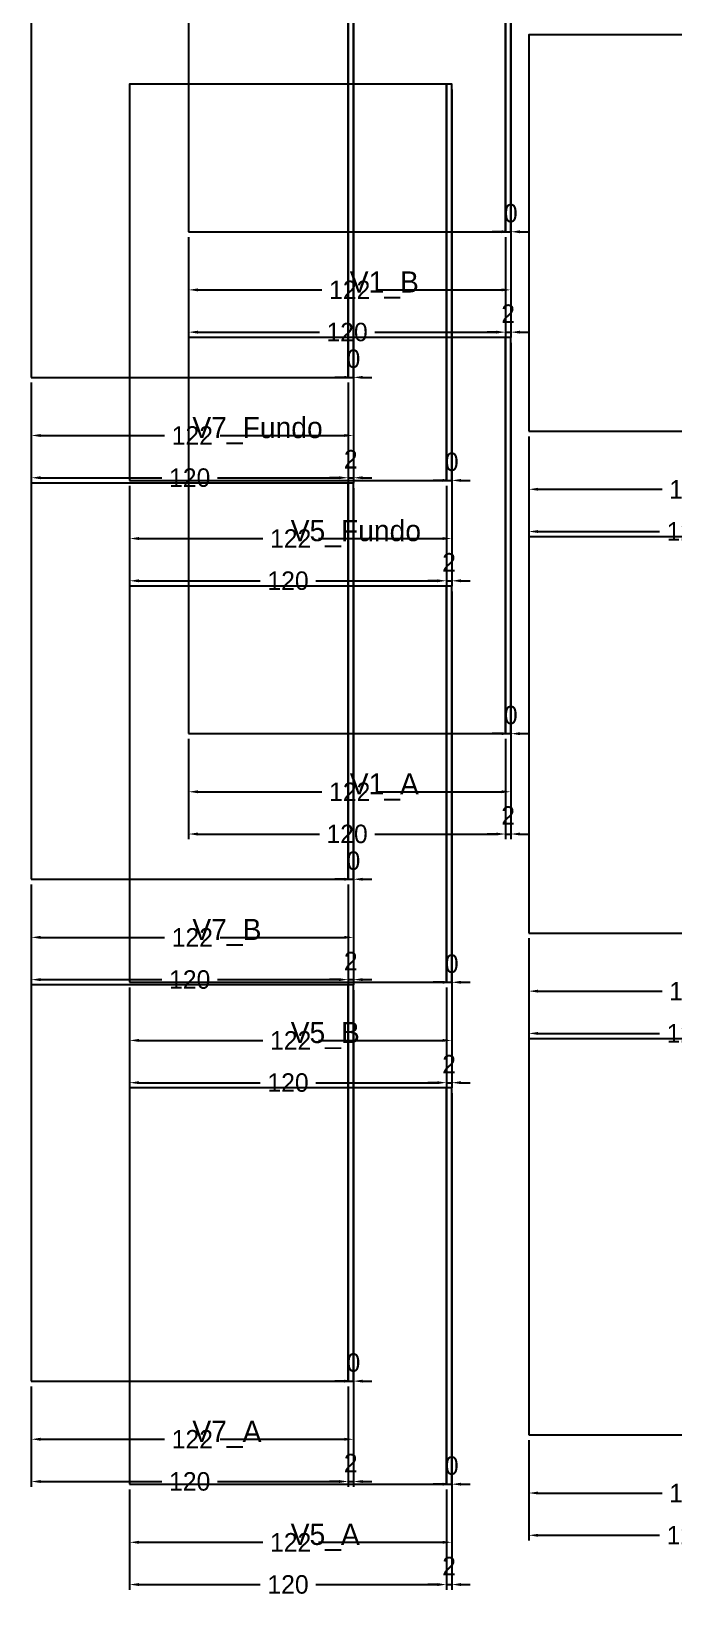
# Model space of a CAD drawing. Header units: metres. Extents: x 180 to 6304, y -11808 to -336.
# Drawn here: x 5581 to 5824, y -1233 to -641 of the extents above; entities that cross this region are included whole.
import ezdxf

# ---------------------------------------------------------------- set-up
doc = ezdxf.new("R2010")
doc.units = ezdxf.units.M
doc.layers.add('COTA', color=3, linetype='Continuous')
doc.dimstyles.new('COTA_VIG', dxfattribs={"dimtxt": 7, "dimasz": 3.5, "dimexe": 2, "dimexo": 2, "dimgap": 1.5, "dimtad": 1, "dimdec": 1, "dimcen": 2.5, "dimclrd": 3, "dimclre": 3, "dimclrt": 3, "dimazin": 3, "dimtfac": 1, "dimtmove": 0, "dimatfit": 3})

# ---------------------------------------------------------------- blocks, each defined once
blk = doc.blocks.new('_CLOSEDFILLED')
at = {"color": 0, "linetype": 'BYBLOCK'}
blk.add_solid([(-1, 0.16), (0, 0), (-1, -0.16)], dxfattribs=at)
blk = doc.blocks.new('*D1')
at = {"color": 3}
for p, q in [((5640.42, -908.75), (5640.42, -930.75)), ((5762.42, -908.75), (5762.42, -930.75)), ((5643.92, -928.75), (5690.92, -928.75)), ((5711.92, -928.75), (5758.92, -928.75))]:
    blk.add_line(p, q, dxfattribs=at)
at = {"layer": 'Defpoints'}
for p in [(5640.42, -906.75), (5762.42, -906.75), (5640.42, -928.75)]:
    blk.add_point(p, dxfattribs=at)
at = {"layer": 'COTA', "color": 3, "xscale": 3.5, "yscale": 3.5, "rotation": 180}
blk.add_blockref('_CLOSEDFILLED', (5640.42, -928.75), dxfattribs=at)
at = {"layer": 'COTA', "color": 3, "xscale": 3.5, "yscale": 3.5}
blk.add_blockref('_CLOSEDFILLED', (5762.42, -928.75), dxfattribs=at)
at = {"layer": 'COTA', "color": 3, "insert": (5701.42, -928.75), "char_height": 7, "attachment_point": 5}
blk.add_mtext('122', dxfattribs=at)
blk = doc.blocks.new('*D2')
at = {"color": 3}
for p, q in [((5640.42, -908.75), (5640.42, -946.75)), ((5760.42, -908.75), (5760.42, -946.75)), ((5643.92, -944.75), (5689.92, -944.75)), ((5710.92, -944.75), (5756.92, -944.75))]:
    blk.add_line(p, q, dxfattribs=at)
at = {"layer": 'Defpoints'}
for p in [(5640.42, -906.75), (5760.42, -906.75), (5640.42, -944.75)]:
    blk.add_point(p, dxfattribs=at)
at = {"layer": 'COTA', "color": 3, "xscale": 3.5, "yscale": 3.5, "rotation": 180}
blk.add_blockref('_CLOSEDFILLED', (5640.42, -944.75), dxfattribs=at)
at = {"layer": 'COTA', "color": 3, "xscale": 3.5, "yscale": 3.5}
blk.add_blockref('_CLOSEDFILLED', (5760.42, -944.75), dxfattribs=at)
at = {"layer": 'COTA', "color": 3, "insert": (5700.42, -944.75), "char_height": 7, "attachment_point": 5}
blk.add_mtext('120', dxfattribs=at)
blk = doc.blocks.new('*D5')
at = {"color": 3}
for p, q in [((5640.42, -718.75), (5640.42, -740.75)), ((5762.42, -718.75), (5762.42, -740.75)), ((5643.92, -738.75), (5690.92, -738.75)), ((5711.92, -738.75), (5758.92, -738.75))]:
    blk.add_line(p, q, dxfattribs=at)
at = {"layer": 'Defpoints'}
for p in [(5640.42, -716.75), (5762.42, -716.75), (5640.42, -738.75)]:
    blk.add_point(p, dxfattribs=at)
at = {"layer": 'COTA', "color": 3, "xscale": 3.5, "yscale": 3.5, "rotation": 180}
blk.add_blockref('_CLOSEDFILLED', (5640.42, -738.75), dxfattribs=at)
at = {"layer": 'COTA', "color": 3, "xscale": 3.5, "yscale": 3.5}
blk.add_blockref('_CLOSEDFILLED', (5762.42, -738.75), dxfattribs=at)
at = {"layer": 'COTA', "color": 3, "insert": (5701.42, -738.75), "char_height": 7, "attachment_point": 5}
blk.add_mtext('122', dxfattribs=at)
blk = doc.blocks.new('*D6')
at = {"color": 3}
for p, q in [((5640.42, -718.75), (5640.42, -756.75)), ((5760.42, -718.75), (5760.42, -756.75)), ((5643.92, -754.75), (5689.92, -754.75)), ((5710.92, -754.75), (5756.92, -754.75))]:
    blk.add_line(p, q, dxfattribs=at)
at = {"layer": 'Defpoints'}
for p in [(5640.42, -716.75), (5760.42, -716.75), (5640.42, -754.75)]:
    blk.add_point(p, dxfattribs=at)
at = {"layer": 'COTA', "color": 3, "xscale": 3.5, "yscale": 3.5, "rotation": 180}
blk.add_blockref('_CLOSEDFILLED', (5640.42, -754.75), dxfattribs=at)
at = {"layer": 'COTA', "color": 3, "xscale": 3.5, "yscale": 3.5}
blk.add_blockref('_CLOSEDFILLED', (5760.42, -754.75), dxfattribs=at)
at = {"layer": 'COTA', "color": 3, "insert": (5700.42, -754.75), "char_height": 7, "attachment_point": 5}
blk.add_mtext('120', dxfattribs=at)
blk = doc.blocks.new('*D49')
at = {"color": 3}
for p, q in [((5618.06, -1192.88), (5618.06, -1214.88)), ((5740.06, -1192.88), (5740.06, -1214.88)), ((5621.56, -1212.88), (5668.56, -1212.88)), ((5689.56, -1212.88), (5736.56, -1212.88))]:
    blk.add_line(p, q, dxfattribs=at)
at = {"layer": 'Defpoints'}
for p in [(5618.06, -1190.88), (5740.06, -1190.88), (5618.06, -1212.88)]:
    blk.add_point(p, dxfattribs=at)
at = {"layer": 'COTA', "color": 3, "xscale": 3.5, "yscale": 3.5, "rotation": 180}
blk.add_blockref('_CLOSEDFILLED', (5618.06, -1212.88), dxfattribs=at)
at = {"layer": 'COTA', "color": 3, "xscale": 3.5, "yscale": 3.5}
blk.add_blockref('_CLOSEDFILLED', (5740.06, -1212.88), dxfattribs=at)
at = {"layer": 'COTA', "color": 3, "insert": (5679.06, -1212.88), "char_height": 7, "attachment_point": 5}
blk.add_mtext('122', dxfattribs=at)
blk = doc.blocks.new('*D50')
at = {"color": 3}
for p, q in [((5618.06, -1192.88), (5618.06, -1230.88)), ((5738.06, -1192.88), (5738.06, -1230.88)), ((5621.56, -1228.88), (5667.56, -1228.88)), ((5688.56, -1228.88), (5734.56, -1228.88))]:
    blk.add_line(p, q, dxfattribs=at)
at = {"layer": 'Defpoints'}
for p in [(5618.06, -1190.88), (5738.06, -1190.88), (5618.06, -1228.88)]:
    blk.add_point(p, dxfattribs=at)
at = {"layer": 'COTA', "color": 3, "xscale": 3.5, "yscale": 3.5, "rotation": 180}
blk.add_blockref('_CLOSEDFILLED', (5618.06, -1228.88), dxfattribs=at)
at = {"layer": 'COTA', "color": 3, "xscale": 3.5, "yscale": 3.5}
blk.add_blockref('_CLOSEDFILLED', (5738.06, -1228.88), dxfattribs=at)
at = {"layer": 'COTA', "color": 3, "insert": (5678.06, -1228.88), "char_height": 7, "attachment_point": 5}
blk.add_mtext('120', dxfattribs=at)
blk = doc.blocks.new('*D53')
at = {"color": 3}
for p, q in [((5618.06, -1002.88), (5618.06, -1024.88)), ((5740.06, -1002.88), (5740.06, -1024.88)), ((5621.56, -1022.88), (5668.56, -1022.88)), ((5689.56, -1022.88), (5736.56, -1022.88))]:
    blk.add_line(p, q, dxfattribs=at)
at = {"layer": 'Defpoints'}
for p in [(5618.06, -1000.88), (5740.06, -1000.88), (5618.06, -1022.88)]:
    blk.add_point(p, dxfattribs=at)
at = {"layer": 'COTA', "color": 3, "xscale": 3.5, "yscale": 3.5, "rotation": 180}
blk.add_blockref('_CLOSEDFILLED', (5618.06, -1022.88), dxfattribs=at)
at = {"layer": 'COTA', "color": 3, "xscale": 3.5, "yscale": 3.5}
blk.add_blockref('_CLOSEDFILLED', (5740.06, -1022.88), dxfattribs=at)
at = {"layer": 'COTA', "color": 3, "insert": (5679.06, -1022.88), "char_height": 7, "attachment_point": 5}
blk.add_mtext('122', dxfattribs=at)
blk = doc.blocks.new('*D54')
at = {"color": 3}
for p, q in [((5618.06, -1002.88), (5618.06, -1040.88)), ((5738.06, -1002.88), (5738.06, -1040.88)), ((5621.56, -1038.88), (5667.56, -1038.88)), ((5688.56, -1038.88), (5734.56, -1038.88))]:
    blk.add_line(p, q, dxfattribs=at)
at = {"layer": 'Defpoints'}
for p in [(5618.06, -1000.88), (5738.06, -1000.88), (5618.06, -1038.88)]:
    blk.add_point(p, dxfattribs=at)
at = {"layer": 'COTA', "color": 3, "xscale": 3.5, "yscale": 3.5, "rotation": 180}
blk.add_blockref('_CLOSEDFILLED', (5618.06, -1038.88), dxfattribs=at)
at = {"layer": 'COTA', "color": 3, "xscale": 3.5, "yscale": 3.5}
blk.add_blockref('_CLOSEDFILLED', (5738.06, -1038.88), dxfattribs=at)
at = {"layer": 'COTA', "color": 3, "insert": (5678.06, -1038.88), "char_height": 7, "attachment_point": 5}
blk.add_mtext('120', dxfattribs=at)
blk = doc.blocks.new('*D57')
at = {"color": 3}
for p, q in [((5618.06, -812.88), (5618.06, -834.88)), ((5740.06, -812.88), (5740.06, -834.88)), ((5621.56, -832.88), (5668.56, -832.88)), ((5689.56, -832.88), (5736.56, -832.88))]:
    blk.add_line(p, q, dxfattribs=at)
at = {"layer": 'Defpoints'}
for p in [(5618.06, -810.88), (5740.06, -810.88), (5618.06, -832.88)]:
    blk.add_point(p, dxfattribs=at)
at = {"layer": 'COTA', "color": 3, "xscale": 3.5, "yscale": 3.5, "rotation": 180}
blk.add_blockref('_CLOSEDFILLED', (5618.06, -832.88), dxfattribs=at)
at = {"layer": 'COTA', "color": 3, "xscale": 3.5, "yscale": 3.5}
blk.add_blockref('_CLOSEDFILLED', (5740.06, -832.88), dxfattribs=at)
at = {"layer": 'COTA', "color": 3, "insert": (5679.06, -832.88), "char_height": 7, "attachment_point": 5}
blk.add_mtext('122', dxfattribs=at)
blk = doc.blocks.new('*D58')
at = {"color": 3}
for p, q in [((5618.06, -812.88), (5618.06, -850.88)), ((5738.06, -812.88), (5738.06, -850.88)), ((5621.56, -848.88), (5667.56, -848.88)), ((5688.56, -848.88), (5734.56, -848.88))]:
    blk.add_line(p, q, dxfattribs=at)
at = {"layer": 'Defpoints'}
for p in [(5618.06, -810.88), (5738.06, -810.88), (5618.06, -848.88)]:
    blk.add_point(p, dxfattribs=at)
at = {"layer": 'COTA', "color": 3, "xscale": 3.5, "yscale": 3.5, "rotation": 180}
blk.add_blockref('_CLOSEDFILLED', (5618.06, -848.88), dxfattribs=at)
at = {"layer": 'COTA', "color": 3, "xscale": 3.5, "yscale": 3.5}
blk.add_blockref('_CLOSEDFILLED', (5738.06, -848.88), dxfattribs=at)
at = {"layer": 'COTA', "color": 3, "insert": (5678.06, -848.88), "char_height": 7, "attachment_point": 5}
blk.add_mtext('120', dxfattribs=at)
blk = doc.blocks.new('*D73')
at = {"color": 3}
for p, q in [((5580.82, -1153.87), (5580.82, -1175.87)), ((5702.82, -1153.87), (5702.82, -1175.87)), ((5584.32, -1173.87), (5631.32, -1173.87)), ((5652.32, -1173.87), (5699.32, -1173.87))]:
    blk.add_line(p, q, dxfattribs=at)
at = {"layer": 'Defpoints'}
for p in [(5580.82, -1151.87), (5702.82, -1151.87), (5580.82, -1173.87)]:
    blk.add_point(p, dxfattribs=at)
at = {"layer": 'COTA', "color": 3, "xscale": 3.5, "yscale": 3.5, "rotation": 180}
blk.add_blockref('_CLOSEDFILLED', (5580.82, -1173.87), dxfattribs=at)
at = {"layer": 'COTA', "color": 3, "xscale": 3.5, "yscale": 3.5}
blk.add_blockref('_CLOSEDFILLED', (5702.82, -1173.87), dxfattribs=at)
at = {"layer": 'COTA', "color": 3, "insert": (5641.82, -1173.87), "char_height": 7, "attachment_point": 5}
blk.add_mtext('122', dxfattribs=at)
blk = doc.blocks.new('*D74')
at = {"color": 3}
for p, q in [((5580.82, -1153.87), (5580.82, -1191.87)), ((5700.82, -1153.87), (5700.82, -1191.87)), ((5584.32, -1189.87), (5630.32, -1189.87)), ((5651.32, -1189.87), (5697.32, -1189.87))]:
    blk.add_line(p, q, dxfattribs=at)
at = {"layer": 'Defpoints'}
for p in [(5580.82, -1151.87), (5700.82, -1151.87), (5580.82, -1189.87)]:
    blk.add_point(p, dxfattribs=at)
at = {"layer": 'COTA', "color": 3, "xscale": 3.5, "yscale": 3.5, "rotation": 180}
blk.add_blockref('_CLOSEDFILLED', (5580.82, -1189.87), dxfattribs=at)
at = {"layer": 'COTA', "color": 3, "xscale": 3.5, "yscale": 3.5}
blk.add_blockref('_CLOSEDFILLED', (5700.82, -1189.87), dxfattribs=at)
at = {"layer": 'COTA', "color": 3, "insert": (5640.82, -1189.87), "char_height": 7, "attachment_point": 5}
blk.add_mtext('120', dxfattribs=at)
blk = doc.blocks.new('*D77')
at = {"color": 3}
for p, q in [((5580.82, -963.87), (5580.82, -985.87)), ((5702.82, -963.87), (5702.82, -985.87)), ((5584.32, -983.87), (5631.32, -983.87)), ((5652.32, -983.87), (5699.32, -983.87))]:
    blk.add_line(p, q, dxfattribs=at)
at = {"layer": 'Defpoints'}
for p in [(5580.82, -961.87), (5702.82, -961.87), (5580.82, -983.87)]:
    blk.add_point(p, dxfattribs=at)
at = {"layer": 'COTA', "color": 3, "xscale": 3.5, "yscale": 3.5, "rotation": 180}
blk.add_blockref('_CLOSEDFILLED', (5580.82, -983.87), dxfattribs=at)
at = {"layer": 'COTA', "color": 3, "xscale": 3.5, "yscale": 3.5}
blk.add_blockref('_CLOSEDFILLED', (5702.82, -983.87), dxfattribs=at)
at = {"layer": 'COTA', "color": 3, "insert": (5641.82, -983.87), "char_height": 7, "attachment_point": 5}
blk.add_mtext('122', dxfattribs=at)
blk = doc.blocks.new('*D78')
at = {"color": 3}
for p, q in [((5580.82, -963.87), (5580.82, -1001.87)), ((5700.82, -963.87), (5700.82, -1001.87)), ((5584.32, -999.87), (5630.32, -999.87)), ((5651.32, -999.87), (5697.32, -999.87))]:
    blk.add_line(p, q, dxfattribs=at)
at = {"layer": 'Defpoints'}
for p in [(5580.82, -961.87), (5700.82, -961.87), (5580.82, -999.87)]:
    blk.add_point(p, dxfattribs=at)
at = {"layer": 'COTA', "color": 3, "xscale": 3.5, "yscale": 3.5, "rotation": 180}
blk.add_blockref('_CLOSEDFILLED', (5580.82, -999.87), dxfattribs=at)
at = {"layer": 'COTA', "color": 3, "xscale": 3.5, "yscale": 3.5}
blk.add_blockref('_CLOSEDFILLED', (5700.82, -999.87), dxfattribs=at)
at = {"layer": 'COTA', "color": 3, "insert": (5640.82, -999.87), "char_height": 7, "attachment_point": 5}
blk.add_mtext('120', dxfattribs=at)
blk = doc.blocks.new('*D81')
at = {"color": 3}
for p, q in [((5580.82, -773.87), (5580.82, -795.87)), ((5702.82, -773.87), (5702.82, -795.87)), ((5584.32, -793.87), (5631.32, -793.87)), ((5652.32, -793.87), (5699.32, -793.87))]:
    blk.add_line(p, q, dxfattribs=at)
at = {"layer": 'Defpoints'}
for p in [(5580.82, -771.87), (5702.82, -771.87), (5580.82, -793.87)]:
    blk.add_point(p, dxfattribs=at)
at = {"layer": 'COTA', "color": 3, "xscale": 3.5, "yscale": 3.5, "rotation": 180}
blk.add_blockref('_CLOSEDFILLED', (5580.82, -793.87), dxfattribs=at)
at = {"layer": 'COTA', "color": 3, "xscale": 3.5, "yscale": 3.5}
blk.add_blockref('_CLOSEDFILLED', (5702.82, -793.87), dxfattribs=at)
at = {"layer": 'COTA', "color": 3, "insert": (5641.82, -793.87), "char_height": 7, "attachment_point": 5}
blk.add_mtext('122', dxfattribs=at)
blk = doc.blocks.new('*D82')
at = {"color": 3}
for p, q in [((5580.82, -773.87), (5580.82, -811.87)), ((5700.82, -773.87), (5700.82, -811.87)), ((5584.32, -809.87), (5630.32, -809.87)), ((5651.32, -809.87), (5697.32, -809.87))]:
    blk.add_line(p, q, dxfattribs=at)
at = {"layer": 'Defpoints'}
for p in [(5580.82, -771.87), (5700.82, -771.87), (5580.82, -809.87)]:
    blk.add_point(p, dxfattribs=at)
at = {"layer": 'COTA', "color": 3, "xscale": 3.5, "yscale": 3.5, "rotation": 180}
blk.add_blockref('_CLOSEDFILLED', (5580.82, -809.87), dxfattribs=at)
at = {"layer": 'COTA', "color": 3, "xscale": 3.5, "yscale": 3.5}
blk.add_blockref('_CLOSEDFILLED', (5700.82, -809.87), dxfattribs=at)
at = {"layer": 'COTA', "color": 3, "insert": (5640.82, -809.87), "char_height": 7, "attachment_point": 5}
blk.add_mtext('120', dxfattribs=at)
blk = doc.blocks.new('*D85')
at = {"color": 3}
for p, q in [((5769.25, -1174.23), (5769.25, -1196.23)), ((5891.25, -1174.23), (5891.25, -1196.23)), ((5772.75, -1194.23), (5819.75, -1194.23)), ((5840.75, -1194.23), (5887.75, -1194.23))]:
    blk.add_line(p, q, dxfattribs=at)
at = {"layer": 'Defpoints'}
for p in [(5769.25, -1172.23), (5891.25, -1172.23), (5769.25, -1194.23)]:
    blk.add_point(p, dxfattribs=at)
at = {"layer": 'COTA', "color": 3, "xscale": 3.5, "yscale": 3.5, "rotation": 180}
blk.add_blockref('_CLOSEDFILLED', (5769.25, -1194.23), dxfattribs=at)
at = {"layer": 'COTA', "color": 3, "xscale": 3.5, "yscale": 3.5}
blk.add_blockref('_CLOSEDFILLED', (5891.25, -1194.23), dxfattribs=at)
at = {"layer": 'COTA', "color": 3, "insert": (5830.25, -1194.23), "char_height": 7, "attachment_point": 5}
blk.add_mtext('122', dxfattribs=at)
blk = doc.blocks.new('*D86')
at = {"color": 3}
for p, q in [((5769.25, -1174.23), (5769.25, -1212.23)), ((5889.25, -1174.23), (5889.25, -1212.23)), ((5772.75, -1210.23), (5818.75, -1210.23)), ((5839.75, -1210.23), (5885.75, -1210.23))]:
    blk.add_line(p, q, dxfattribs=at)
at = {"layer": 'Defpoints'}
for p in [(5769.25, -1172.23), (5889.25, -1172.23), (5769.25, -1210.23)]:
    blk.add_point(p, dxfattribs=at)
at = {"layer": 'COTA', "color": 3, "xscale": 3.5, "yscale": 3.5, "rotation": 180}
blk.add_blockref('_CLOSEDFILLED', (5769.25, -1210.23), dxfattribs=at)
at = {"layer": 'COTA', "color": 3, "xscale": 3.5, "yscale": 3.5}
blk.add_blockref('_CLOSEDFILLED', (5889.25, -1210.23), dxfattribs=at)
at = {"layer": 'COTA', "color": 3, "insert": (5829.25, -1210.23), "char_height": 7, "attachment_point": 5}
blk.add_mtext('120', dxfattribs=at)
blk = doc.blocks.new('*D89')
at = {"color": 3}
for p, q in [((5769.25, -984.23), (5769.25, -1006.23)), ((5891.25, -984.23), (5891.25, -1006.23)), ((5772.75, -1004.23), (5819.75, -1004.23)), ((5840.75, -1004.23), (5887.75, -1004.23))]:
    blk.add_line(p, q, dxfattribs=at)
at = {"layer": 'Defpoints'}
for p in [(5769.25, -982.23), (5891.25, -982.23), (5769.25, -1004.23)]:
    blk.add_point(p, dxfattribs=at)
at = {"layer": 'COTA', "color": 3, "xscale": 3.5, "yscale": 3.5, "rotation": 180}
blk.add_blockref('_CLOSEDFILLED', (5769.25, -1004.23), dxfattribs=at)
at = {"layer": 'COTA', "color": 3, "xscale": 3.5, "yscale": 3.5}
blk.add_blockref('_CLOSEDFILLED', (5891.25, -1004.23), dxfattribs=at)
at = {"layer": 'COTA', "color": 3, "insert": (5830.25, -1004.23), "char_height": 7, "attachment_point": 5}
blk.add_mtext('122', dxfattribs=at)
blk = doc.blocks.new('*D90')
at = {"color": 3}
for p, q in [((5769.25, -984.23), (5769.25, -1022.23)), ((5889.25, -984.23), (5889.25, -1022.23)), ((5772.75, -1020.23), (5818.75, -1020.23)), ((5839.75, -1020.23), (5885.75, -1020.23))]:
    blk.add_line(p, q, dxfattribs=at)
at = {"layer": 'Defpoints'}
for p in [(5769.25, -982.23), (5889.25, -982.23), (5769.25, -1020.23)]:
    blk.add_point(p, dxfattribs=at)
at = {"layer": 'COTA', "color": 3, "xscale": 3.5, "yscale": 3.5, "rotation": 180}
blk.add_blockref('_CLOSEDFILLED', (5769.25, -1020.23), dxfattribs=at)
at = {"layer": 'COTA', "color": 3, "xscale": 3.5, "yscale": 3.5}
blk.add_blockref('_CLOSEDFILLED', (5889.25, -1020.23), dxfattribs=at)
at = {"layer": 'COTA', "color": 3, "insert": (5829.25, -1020.23), "char_height": 7, "attachment_point": 5}
blk.add_mtext('120', dxfattribs=at)
blk = doc.blocks.new('*D93')
at = {"color": 3}
for p, q in [((5769.25, -794.23), (5769.25, -816.23)), ((5891.25, -794.23), (5891.25, -816.23)), ((5772.75, -814.23), (5819.75, -814.23)), ((5840.75, -814.23), (5887.75, -814.23))]:
    blk.add_line(p, q, dxfattribs=at)
at = {"layer": 'Defpoints'}
for p in [(5769.25, -792.23), (5891.25, -792.23), (5769.25, -814.23)]:
    blk.add_point(p, dxfattribs=at)
at = {"layer": 'COTA', "color": 3, "xscale": 3.5, "yscale": 3.5, "rotation": 180}
blk.add_blockref('_CLOSEDFILLED', (5769.25, -814.23), dxfattribs=at)
at = {"layer": 'COTA', "color": 3, "xscale": 3.5, "yscale": 3.5}
blk.add_blockref('_CLOSEDFILLED', (5891.25, -814.23), dxfattribs=at)
at = {"layer": 'COTA', "color": 3, "insert": (5830.25, -814.23), "char_height": 7, "attachment_point": 5}
blk.add_mtext('122', dxfattribs=at)
blk = doc.blocks.new('*D94')
at = {"color": 3}
for p, q in [((5769.25, -794.23), (5769.25, -832.23)), ((5889.25, -794.23), (5889.25, -832.23)), ((5772.75, -830.23), (5818.75, -830.23)), ((5839.75, -830.23), (5885.75, -830.23))]:
    blk.add_line(p, q, dxfattribs=at)
at = {"layer": 'Defpoints'}
for p in [(5769.25, -792.23), (5889.25, -792.23), (5769.25, -830.23)]:
    blk.add_point(p, dxfattribs=at)
at = {"layer": 'COTA', "color": 3, "xscale": 3.5, "yscale": 3.5, "rotation": 180}
blk.add_blockref('_CLOSEDFILLED', (5769.25, -830.23), dxfattribs=at)
at = {"layer": 'COTA', "color": 3, "xscale": 3.5, "yscale": 3.5}
blk.add_blockref('_CLOSEDFILLED', (5889.25, -830.23), dxfattribs=at)
at = {"layer": 'COTA', "color": 3, "insert": (5829.25, -830.23), "char_height": 7, "attachment_point": 5}
blk.add_mtext('120', dxfattribs=at)

msp = doc.modelspace()

# ---------------------------------------------------------------- linework, layer by layer
at = {"layer": 'Paineis'}
for points in [[(5640.42, -716.75), (5760.42, -716.75), (5760.42, -566.75), (5640.42, -566.75)], [(5760.42, -716.75), (5762.42, -716.75), (5762.42, -566.75), (5760.42, -566.75)], [(5580.82, -771.87), (5700.82, -771.87), (5700.82, -621.87), (5580.82, -621.87)], [(5700.82, -771.87), (5702.82, -771.87), (5702.82, -621.87), (5700.82, -621.87)], [(5769.25, -792.23), (5889.25, -792.23), (5889.25, -642.23), (5769.25, -642.23)], [(5618.06, -810.88), (5738.06, -810.88), (5738.06, -660.88), (5618.06, -660.88)], [(5738.06, -810.88), (5740.06, -810.88), (5740.06, -660.88), (5738.06, -660.88)], [(5640.42, -906.75), (5760.42, -906.75), (5760.42, -756.75), (5640.42, -756.75)], [(5760.42, -906.75), (5762.42, -906.75), (5762.42, -756.75), (5760.42, -756.75)], [(5580.82, -961.87), (5700.82, -961.87), (5700.82, -811.87), (5580.82, -811.87)], [(5700.82, -961.87), (5702.82, -961.87), (5702.82, -811.87), (5700.82, -811.87)], [(5769.25, -982.23), (5889.25, -982.23), (5889.25, -832.23), (5769.25, -832.23)], [(5618.06, -1000.88), (5738.06, -1000.88), (5738.06, -850.88), (5618.06, -850.88)], [(5738.06, -1000.88), (5740.06, -1000.88), (5740.06, -850.88), (5738.06, -850.88)], [(5580.82, -1151.87), (5700.82, -1151.87), (5700.82, -1001.87), (5580.82, -1001.87)], [(5700.82, -1151.87), (5702.82, -1151.87), (5702.82, -1001.87), (5700.82, -1001.87)], [(5769.25, -1172.23), (5889.25, -1172.23), (5889.25, -1022.23), (5769.25, -1022.23)], [(5618.06, -1190.88), (5738.06, -1190.88), (5738.06, -1040.88), (5618.06, -1040.88)], [(5738.06, -1190.88), (5740.06, -1190.88), (5740.06, -1040.88), (5738.06, -1040.88)]]:
    msp.add_lwpolyline(points, close=True, dxfattribs=at)

# ---------------------------------------------------------------- texts
at = {"layer": 'Texto Secao', "char_height": 8, "attachment_point": 1}
for s, insert in [('V1_B', (5701.42, -731.75)), ('V7_Fundo', (5641.82, -786.87)), ('V5_Fundo', (5679.06, -825.88)), ('V1_A', (5701.42, -921.75)), ('V7_B', (5641.82, -976.87)), ('V5_B', (5679.06, -1015.88)), ('V7_A', (5641.82, -1166.87)), ('V5_A', (5679.06, -1205.88))]:
    msp.add_mtext(s, dxfattribs=dict(at, insert=insert))

# ---------------------------------------------------------------- dimensions: what is measured, and where the dimension line sits
at = {"layer": 'COTA'}
for base, p1, p2 in [((5762.42, -716.75), (5762.42, -716.75), (5762.42, -566.75)), ((5702.82, -771.87), (5702.82, -771.87), (5702.82, -621.87)), ((5740.06, -810.88), (5740.06, -810.88), (5740.06, -660.88)), ((5760.42, -754.75), (5760.42, -716.75), (5762.42, -716.75)), ((5762.42, -906.75), (5762.42, -906.75), (5762.42, -756.75)), ((5700.82, -809.87), (5700.82, -771.87), (5702.82, -771.87)), ((5702.82, -961.87), (5702.82, -961.87), (5702.82, -811.87)), ((5738.06, -848.88), (5738.06, -810.88), (5740.06, -810.88)), ((5740.06, -1000.88), (5740.06, -1000.88), (5740.06, -850.88)), ((5760.42, -944.75), (5760.42, -906.75), (5762.42, -906.75)), ((5700.82, -999.87), (5700.82, -961.87), (5702.82, -961.87)), ((5738.06, -1038.88), (5738.06, -1000.88), (5740.06, -1000.88)), ((5702.82, -1151.87), (5702.82, -1151.87), (5702.82, -1001.87)), ((5740.06, -1190.88), (5740.06, -1190.88), (5740.06, -1040.88)), ((5700.82, -1189.87), (5700.82, -1151.87), (5702.82, -1151.87)), ((5738.06, -1228.88), (5738.06, -1190.88), (5740.06, -1190.88))]:
    msp.add_linear_dim(base=base, p1=p1, p2=p2, dimstyle='COTA_VIG', dxfattribs=at).render()
for base, p1, p2, picture, middle in [((5640.42, -738.75), (5640.42, -716.75), (5762.42, -716.75), '*D5', (5701.42, -738.75)), ((5640.42, -754.75), (5640.42, -716.75), (5760.42, -716.75), '*D6', (5700.42, -754.75)), ((5580.82, -793.87), (5580.82, -771.87), (5702.82, -771.87), '*D81', (5641.82, -793.87)), ((5580.82, -809.87), (5580.82, -771.87), (5700.82, -771.87), '*D82', (5640.82, -809.87)), ((5769.25, -814.23), (5769.25, -792.23), (5891.25, -792.23), '*D93', (5830.25, -814.23)), ((5769.25, -830.23), (5769.25, -792.23), (5889.25, -792.23), '*D94', (5829.25, -830.23)), ((5618.06, -832.88), (5618.06, -810.88), (5740.06, -810.88), '*D57', (5679.06, -832.88)), ((5618.06, -848.88), (5618.06, -810.88), (5738.06, -810.88), '*D58', (5678.06, -848.88)), ((5640.42, -928.75), (5640.42, -906.75), (5762.42, -906.75), '*D1', (5701.42, -928.75)), ((5640.42, -944.75), (5640.42, -906.75), (5760.42, -906.75), '*D2', (5700.42, -944.75)), ((5580.82, -983.87), (5580.82, -961.87), (5702.82, -961.87), '*D77', (5641.82, -983.87)), ((5580.82, -999.87), (5580.82, -961.87), (5700.82, -961.87), '*D78', (5640.82, -999.87)), ((5769.25, -1004.23), (5769.25, -982.23), (5891.25, -982.23), '*D89', (5830.25, -1004.23)), ((5769.25, -1020.23), (5769.25, -982.23), (5889.25, -982.23), '*D90', (5829.25, -1020.23)), ((5618.06, -1022.88), (5618.06, -1000.88), (5740.06, -1000.88), '*D53', (5679.06, -1022.88)), ((5618.06, -1038.88), (5618.06, -1000.88), (5738.06, -1000.88), '*D54', (5678.06, -1038.88)), ((5580.82, -1173.87), (5580.82, -1151.87), (5702.82, -1151.87), '*D73', (5641.82, -1173.87)), ((5580.82, -1189.87), (5580.82, -1151.87), (5700.82, -1151.87), '*D74', (5640.82, -1189.87)), ((5769.25, -1194.23), (5769.25, -1172.23), (5891.25, -1172.23), '*D85', (5830.25, -1194.23)), ((5769.25, -1210.23), (5769.25, -1172.23), (5889.25, -1172.23), '*D86', (5829.25, -1210.23)), ((5618.06, -1212.88), (5618.06, -1190.88), (5740.06, -1190.88), '*D49', (5679.06, -1212.88)), ((5618.06, -1228.88), (5618.06, -1190.88), (5738.06, -1190.88), '*D50', (5678.06, -1228.88))]:
    dim = msp.add_linear_dim(base=base, p1=p1, p2=p2, dimstyle='COTA_VIG', dxfattribs=at)
    dim.commit()
    dim.dimension.update_dxf_attribs({"geometry": picture, "text_midpoint": middle})

doc.saveas('drawing.dxf')
